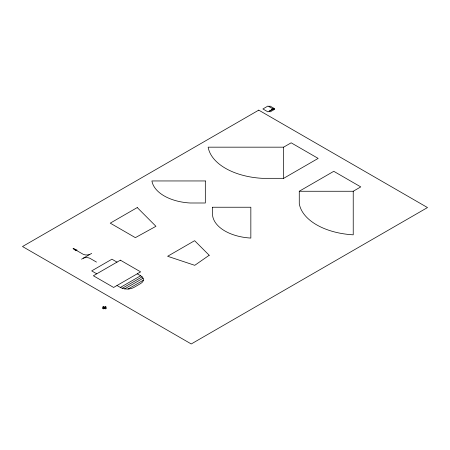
<?xml version="1.0" encoding="UTF-8"?>
<svg xmlns="http://www.w3.org/2000/svg" width="450" height="450" viewBox="0 0 450 450"><rect width="100%" height="100%" fill="white"/><g stroke="black" fill="none" stroke-linecap="round" stroke-linejoin="round"><path stroke-width="0.67" d="M299.272 191.25L299.272 203.681A60.182 34.746 0 0 0 353.228 234.827L353.228 191.261L360.771 186.902L333.771 171.315L299.228 191.261L353.228 191.261M269.032 106.644L270.045 106.059L274.635 108.709L273.623 109.294L267.964 106.037L262.901 108.962L267.964 111.887L273.026 108.962M81.562 259.2L91.688 253.356M283.613 147.172L291.161 142.813L318.161 158.406L283.613 178.352L283.613 147.172L208.148 147.172A60.182 34.746 0 0 0 262.102 178.318L283.629 178.318M120.375 287.454L140.625 275.76A9.546 5.513 0 0 1 140.625 283.556L133.875 287.454A9.546 5.513 0 0 1 120.375 287.454L117 285.502M122.276 288.304L142.099 276.863M124.656 288.877L143.111 278.224M128.047 289.041L143.376 280.192M73.125 248.484L77.062 250.104L75.938 250.757L73.125 248.484L83.25 254.329A5.541 3.201 0 0 0 89.752 254.402M117 262.125L111.938 259.2L91.688 270.889L96.75 273.814M137.25 273.814L140.625 275.76M96.48 262.091L89.837 258.255A5.541 3.201 0 0 0 83.334 258.176M104.451 307.164L105.446 307.738M103.376 307.789L104.372 308.363M212.659 207.231L212.659 216.028A42.593 24.593 0 0 0 250.841 238.072L250.841 207.236L212.625 207.236M209.205 255.263L194.76 265.32L167.625 256.275L194.625 240.688L209.205 255.263M258.75 110.138L22.5 246.532L191.25 343.963L427.5 207.562L258.75 110.138M273.623 108.709L269.19 111.268L270.202 111.853L274.635 109.294L273.623 108.709M137.25 207.562L110.25 223.149L135.36 237.651L155.947 226.311L137.25 207.562M120.375 260.173L93.375 275.76L113.625 287.454L140.625 271.868L120.375 260.173M103.376 306.619L102.426 307.164L105.446 308.908L106.397 308.363L103.376 306.619M105.401 306.619L102.426 308.334L103.421 308.908L106.397 307.192L105.401 306.619M205.318 180.951L151.909 180.951A42.593 24.593 0 0 0 190.091 202.995L205.329 202.995L205.318 180.951"/></g></svg>
